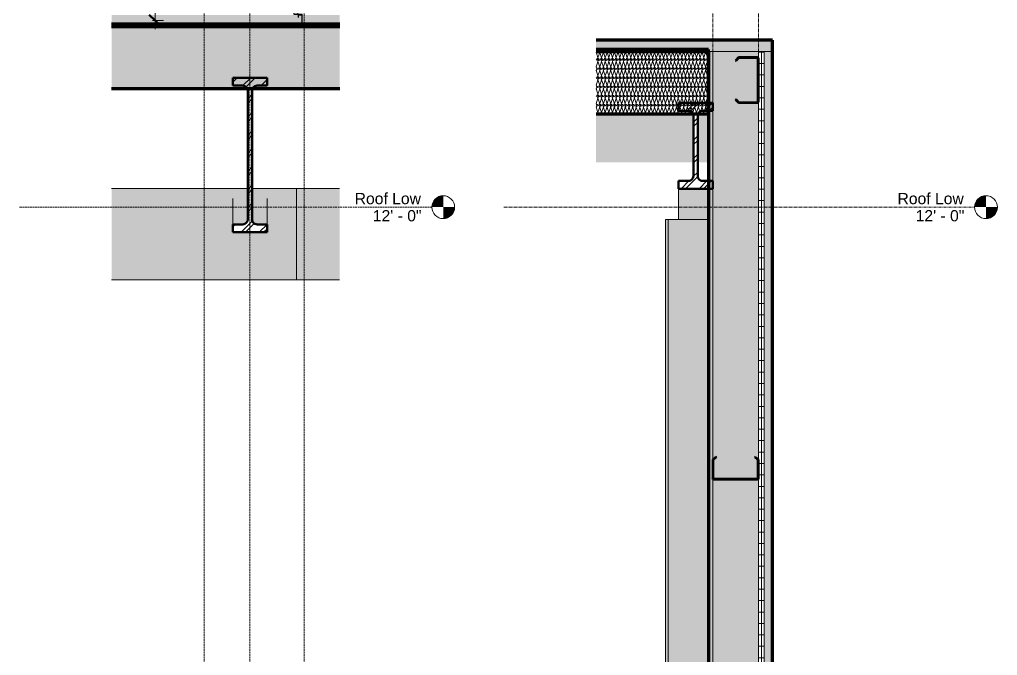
# Model space of a CAD drawing. Header units: inches. Extents: x 22745 to 23305, y -59 to 309.
# Drawn here: x 23133.7 to 23304.9, y 65.5 to 176.8 of the extents above; entities that cross this region are included whole.
import ezdxf

# ---------------------------------------------------------------- set-up
doc = ezdxf.new("R2010")
doc.units = ezdxf.units.IN
doc.header["$MEASUREMENT"] = 0
doc.linetypes.add('Grid Line 1_2_', pattern=[0.875, 0.5, -0.125, 0.125, -0.125])
for name, color, linetype, lineweight in [('A-ANNO-DIMS', 211, 'Continuous', 9), ('A-ANNO-DIMS-16', 211, 'Continuous', 9), ('A-CLNG', 13, 'Continuous', 18), ('A-CLNG-PATT', 13, 'Continuous', 70), ('A-FLOR-LEVL', 51, 'Continuous', 9), ('A-GENM', 13, 'Continuous', 9), ('A-ROOF', 132, 'Continuous', 18), ('A-WALL', 113, 'Continuous', 18), ('A-WALL-PATT', 111, 'Continuous', 70), ('L-SITE-WALL', 31, 'Continuous', 18), ('M-HVAC-DUCT', 70, 'Continuous', 9), ('S-BEAM', 12, 'Continuous', 9), ('S-COLS', 52, 'Continuous', 9), ('S-GRID', 1, 'Continuous', 9)]:
    doc.layers.add(name, color=color, linetype=linetype, lineweight=lineweight)
doc.styles.add('Arial', font='arial.ttf', dxfattribs={"height": 1.967066})
doc.styles.add('Arial_1', font='arial.ttf', dxfattribs={"height": 1.475299})
doc.dimstyles.new('Linear_-_3_32__Arial_1', dxfattribs={"dimscale": 12, "dimtxt": 1.5, "dimasz": 0.166667, "dimexe": 0.125, "dimexo": 0.083333, "dimgap": 0.083333, "dimtad": 1, "dimdec": 4, "dimrnd": 0.0625, "dimzin": 1, "dimdsep": 46, "dimlunit": 4, "dimtxsty": 'Arial_1', "dimblk1": 'OBLIQUE', "dimblk2": 'OBLIQUE', "dimsah": 1, "dimcen": 0.09, "dimdle": 0.125, "dimazin": 0, "dimtfac": 1, "dimtdec": 4, "dimtix": 1, "dimtmove": 0, "dimatfit": 3, "dimfxl": 1, "dimtvp": 1, "dimtfill": 1, "dimfrac": 2, "dimtolj": 1, "dimtzin": 0, "dimarcsym": 2})
pattern_1 = [(161.57, (-19638.334, 101.214), (-0.6397287956, 0.0002609723), [0, -4.554, 0.506, 0]), (18.43, (-19638.494, 101.214), (-0.6397287956, -0.0002609723), [0, -4.554, 0.506, 0]), (108.43, (-19638.334, 101.214), (0.3202005462, -1.599823931), [1.518, -3.542]), (71.57, (-19638.494, 101.214), (0.3202005462, 1.599823931), [1.518, -3.542])]
pattern_2 = [(45, (-19638.414, 101.134), (-1.583919, 1.583919), []), (45, (-19638.414, 103.534), (-1.583919, 1.583919), [])]

# ---------------------------------------------------------------- blocks, each defined once
blk = doc.blocks.new('Generic Models 7_Generic Models 1_6_Generic Models 1_6 _ Generic Models 7_Generic Models 1_337419_3 - Generic Models 7_Generic Models 1_6_Generic Models 1_6 _ Generic Models 7_Generic Models 1_337419_312901-367661-Section 7 - Callout 3')
at = {"layer": 'A-GENM'}
h = blk.add_hatch(dxfattribs=at)
h.set_pattern_fill('FP_13', color=256, style=0, pattern_type=2)
h.set_pattern_definition([(50, (21572.501, 107.706), (4.590705, -0.401868), [0.48, -5.28]), (355, (21572.501, 107.706), (-0.887837, 4.813698), [0.384, -4.224]), (100.451, (21572.884, 107.673), (3.70197, 4.412723), [0.408, -4.487]), (46.184, (21572.501, 108.986), (6.83066, -1.059043), [0.72, -7.92]), (96.636, (21573.07, 108.898), (5.981664, 6.234015), [0.612, -6.731]), (351.184, (21572.501, 108.986), (5.98208, 6.233824), [0.576, -6.336]), (21, (21573.141, 108.666), (3.820292, -2.5771), [0.48, -5.28]), (326, (21573.141, 108.666), (1.557207, 4.640587), [0.384, -4.224]), (71.451, (21573.46, 108.452), (5.377147, 2.064703), [0.408, -4.487]), (37.5, (21572.501, 107.706), (0.077972, 2.1307863), [0.211, -3.962, 0.211, -4.077, -4.24]), (37.5, (21572.501, 107.706), (0.077972, 2.1307863), [-8.461, 0.211, -4.029]), (7.5, (21572.501, 107.706), (1.683907, 2.5243905), [0.211, -2.234, 0.211, -3.866, -1.616]), (7.5, (21572.501, 107.706), (1.683907, 2.5243905), [-6.522, 0.211, -1.405]), (327.5, (21571.074, 107.706), (3.4165268, -0.1442966), [0.211, -1.389, 0.211, -4.781, -6.624]), (327.5, (21571.074, 107.706), (3.4165268, -0.1442966), [-6.592, 0.211, -6.413]), (317.5, (21570.434, 107.706), (3.732463, 0.640715), [0.211, -1.869, 0.211, -3.104, -4.704]), (317.5, (21570.434, 107.706), (3.732463, 0.640715), [-5.395, 0.211, -4.493])])
h.paths.add_polyline_path([(22365.76, -6.23), (22365.76, 0), (22325.84, 0), (22325.84, -6.23)], flags=0)
at = {"layer": 'A-GENM', "color": 130, "lineweight": 30}
for p, q in [((22365.76, 0), (22325.84, 0)), ((22325.84, -6.23), (22365.76, -6.23))]:
    blk.add_line(p, q, dxfattribs=at)
blk = doc.blocks.new('Generic Models _ Callout 30')
at = {"layer": 'A-GENM'}
for points in [[(22359.19, 177.71), (22359.19, 177.76), (22358.5, 177.76), (22358.5, 177.71)], [(22359.13, 175.65), (22365.76, 175.65), (22365.76, 175.71), (22359.19, 175.71), (22359.19, 177.71), (22358.5, 177.71), (22358.5, 177.27), (22358.56, 177.27), (22358.56, 177.65), (22359.13, 177.65)]]:
    blk.add_hatch(color=90, dxfattribs=at).paths.add_polyline_path(points, flags=0)
at = {"layer": 'A-GENM', "color": 250}
for p, q in [((22358.5, 177.76), (22359.19, 177.76)), ((22358.5, 177.71), (22358.5, 177.76)), ((22359.19, 177.71), (22359.19, 177.76))]:
    blk.add_line(p, q, dxfattribs=at)
at = {"layer": 'A-GENM', "color": 130, "lineweight": 30}
for p, q in [((22359.19, 177.71), (22358.5, 177.71)), ((22358.5, 177.71), (22358.5, 177.65)), ((22358.5, 177.65), (22358.5, 177.27)), ((22358.5, 177.27), (22358.56, 177.27)), ((22358.56, 177.65), (22359.13, 177.65)), ((22358.56, 177.27), (22358.56, 177.65)), ((22359.13, 177.65), (22359.13, 176.02)), ((22359.19, 177.65), (22359.19, 177.71)), ((22359.19, 176.02), (22359.19, 177.65)), ((22359.13, 176.02), (22359.13, 175.65)), ((22359.13, 175.65), (22365.76, 175.65)), ((22359.19, 175.71), (22359.19, 176.02)), ((22365.76, 175.71), (22359.19, 175.71))]:
    blk.add_line(p, q, dxfattribs=at)
blk = doc.blocks.new('Generic Models _ Callout 31')
at = {"layer": 'A-GENM'}
for points in [[(22357.75, 177.76), (22358.44, 177.76), (22358.44, 183.32), (22357.75, 183.32)], [(22358.38, 177.7), (22358.38, 177.7), (22358.44, 177.7), (22358.44, 177.76), (22357.75, 177.76), (22357.75, 177.7), (22357.81, 177.7)]]:
    blk.add_hatch(color=90, dxfattribs=at).paths.add_polyline_path(points, flags=0)
at = {"layer": 'A-GENM', "color": 250}
for p, q in [((22357.75, 177.76), (22357.75, 183.32)), ((22358.44, 177.76), (22358.44, 183.32)), ((22358.44, 177.76), (22357.75, 177.76)), ((22357.75, 177.76), (22357.75, 177.7)), ((22357.81, 177.7), (22358.38, 177.7)), ((22358.44, 177.7), (22358.44, 177.76))]:
    blk.add_line(p, q, dxfattribs=at)
blk = doc.blocks.new('detail_Ryan_rvt-2-Section 7 - Callout 3')
at = {"color": 250, "lineweight": 9}
for name in ['Generic Models _ Callout 31', 'Generic Models _ Callout 30', 'Generic Models 7_Generic Models 1_6_Generic Models 1_6 _ Generic Models 7_Generic Models 1_337419_3 - Generic Models 7_Generic Models 1_6_Generic Models 1_6 _ Generic Models 7_Generic Models 1_337419_312901-367661-Section 7 - Callout 3']:
    blk.add_blockref(name, (0, 0), dxfattribs=at)
blk = doc.blocks.new('W-Wide Flange - 2_-3_ deep-1341460-Section 7 - Callout 3')
at = {"layer": 'S-BEAM'}
h = blk.add_hatch(dxfattribs=at)
h.set_pattern_fill('FP_11', color=256, style=0, pattern_type=2)
h.set_pattern_definition([(45, (21572.501, 107.706), (-1.583919, 1.583919), []), (45, (21572.501, 110.106), (-1.583919, 1.583919), [])])
h.paths.add_polyline_path([(22347.05, 139.61), (22353.05, 139.61), (22353.05, 140.98), (22351.32, 140.98), (22351.12, 141), (22350.93, 141.06), (22350.76, 141.17), (22350.62, 141.31), (22350.52, 141.48), (22350.45, 141.67), (22350.43, 141.87), (22350.43, 164.39), (22350.45, 164.58), (22350.52, 164.77), (22350.62, 164.94), (22350.76, 165.08), (22350.93, 165.19), (22351.12, 165.25), (22351.32, 165.28), (22353.05, 165.28), (22353.05, 166.64), (22347.05, 166.64), (22347.05, 165.28), (22348.79, 165.28), (22348.99, 165.25), (22349.17, 165.19), (22349.34, 165.08), (22349.48, 164.94), (22349.59, 164.77), (22349.66, 164.58), (22349.68, 164.39), (22349.68, 141.87), (22349.66, 141.67), (22349.59, 141.48), (22349.48, 141.31), (22349.34, 141.17), (22349.17, 141.06), (22348.99, 141), (22348.79, 140.98), (22347.05, 140.98)], flags=0)
h = blk.add_hatch(color=256, dxfattribs=at)
h.paths.add_polyline_path([(22348.79, 140.98), (22349, 141), (22349.17, 141.06), (22349.34, 141.17), (22349.48, 141.31), (22349.59, 141.48), (22349.66, 141.67), (22349.68, 141.87), (22349.67, 146.42), (22349.65, 146.22), (22349.58, 146.01), (22349.48, 145.87), (22349.43, 145.8), (22349.34, 145.71), (22349.26, 145.65), (22349.17, 145.6), (22349, 145.53), (22348.79, 145.5), (22348.79, 141)], flags=0)
h.paths.add_polyline_path([(22349.65, 147.29), (22349.68, 147.29), (22349.68, 147.48), (22349.66, 147.3)], flags=0)
h = blk.add_hatch(color=256, dxfattribs=at)
h.paths.add_polyline_path([(22351.32, 140.98), (22351.32, 145.5), (22351.1, 145.53), (22350.91, 145.61), (22350.76, 145.71), (22350.7, 145.77), (22350.62, 145.87), (22350.55, 145.98), (22350.52, 146.05), (22350.45, 146.23), (22350.43, 146.44), (22350.43, 141.87), (22350.45, 141.66), (22350.53, 141.45), (22350.62, 141.31), (22350.76, 141.17), (22350.93, 141.06), (22351.12, 141), (22351.23, 140.99)], flags=0)
h.paths.add_polyline_path([(22350.45, 147.29), (22350.43, 147.48), (22350.43, 147.29), (22350.45, 147.29)], flags=0)
for points in [[(22347.05, 140.98), (22348.79, 140.98), (22348.79, 145.5), (22347.05, 145.5), (22347.05, 141)], [(22351.32, 140.98), (22353.05, 140.98), (22353.05, 145.5), (22351.32, 145.5), (22351.32, 141)]]:
    blk.add_hatch(color=256, dxfattribs=at).paths.add_polyline_path(points, flags=0)
at = {"layer": 'S-BEAM', "lineweight": 50}
for p, q in [((22353.05, 166.64), (22347.05, 166.64)), ((22347.05, 166.64), (22347.05, 165.28)), ((22353.05, 165.28), (22353.05, 166.64)), ((22347.05, 165.28), (22348.79, 165.28)), ((22349.68, 164.39), (22349.68, 141.87)), ((22350.43, 141.87), (22350.43, 164.39)), ((22351.32, 165.28), (22353.05, 165.28)), ((22348.79, 140.98), (22347.05, 140.98)), ((22347.05, 140.98), (22347.05, 139.61)), ((22353.05, 140.98), (22351.32, 140.98)), ((22353.05, 139.61), (22353.05, 140.98)), ((22347.05, 139.61), (22353.05, 139.61))]:
    blk.add_line(p, q, dxfattribs=at)
at = {"layer": 'S-BEAM'}
for p, q in [((22347.05, 145.5), (22347.05, 140.98)), ((22353.05, 140.98), (22353.05, 145.5))]:
    blk.add_line(p, q, dxfattribs=at)
at = {"layer": 'S-BEAM', "lineweight": 50, "flags": 128}
for points in [[(22348.79, 165.28), (22348.99, 165.25), (22349.17, 165.19), (22349.34, 165.08), (22349.48, 164.94), (22349.59, 164.77), (22349.66, 164.58), (22349.68, 164.39)], [(22350.43, 164.39), (22350.45, 164.58), (22350.52, 164.77), (22350.62, 164.94), (22350.76, 165.08), (22350.93, 165.19), (22351.12, 165.25), (22351.32, 165.28)], [(22349.68, 141.87), (22349.66, 141.67), (22349.59, 141.48), (22349.48, 141.31), (22349.34, 141.17), (22349.17, 141.06), (22348.99, 141), (22348.79, 140.98)], [(22351.32, 140.98), (22351.12, 141), (22350.93, 141.06), (22350.76, 141.17), (22350.62, 141.31), (22350.52, 141.48), (22350.45, 141.67), (22350.43, 141.87)]]:
    blk.add_lwpolyline(points, dxfattribs=at)
blk = doc.blocks.new('Round Elbow - 1_5 D-893277-Section 7 - Callout 3')
at = {"layer": 'M-HVAC-DUCT'}
for points in [[(22360.66, 139.29), (22365.76, 139.29), (22365.76, 147.29), (22358.19, 147.29), (22358.19, 139.29), (22359.62, 139.29)], [(22363.77, 131.29), (22365.76, 131.29), (22365.76, 139.29), (22358.19, 139.29), (22358.19, 131.29), (22363.29, 131.29)]]:
    blk.add_hatch(color=256, dxfattribs=at).paths.add_polyline_path(points, flags=0)
for p, q in [((22358.19, 139.29), (22358.19, 147.29)), ((22358.19, 131.29), (22358.19, 139.29))]:
    blk.add_line(p, q, dxfattribs=at)
at = {"layer": 'M-HVAC-DUCT', "flags": 128}
for points in [[(22358.19, 147.29), (22359.15, 147.29), (22360.11, 147.29), (22361.06, 147.29), (22362.01, 147.29), (22362.96, 147.29), (22363.89, 147.29), (22364.82, 147.29), (22365.74, 147.29), (22365.76, 147.29)], [(22365.76, 131.29), (22365.07, 131.29), (22364.14, 131.29), (22363.21, 131.29), (22362.27, 131.29), (22361.32, 131.29), (22360.36, 131.29), (22359.41, 131.29), (22358.45, 131.29), (22358.19, 131.29)]]:
    blk.add_lwpolyline(points, dxfattribs=at)
blk = doc.blocks.new('W-Wide Flange - 1_-5_-1341488-Section 15 - Callout 2')
at = {"layer": 'S-BEAM'}
h = blk.add_hatch(dxfattribs=at)
h.set_pattern_fill('FP_16', color=256, style=0, pattern_type=2)
h.set_pattern_definition(pattern_2)
h.paths.add_polyline_path([(-20901.16, 147.22), (-20899.55, 147.22), (-20899.55, 148.58), (-20901.29, 148.58), (-20901.49, 148.6), (-20901.67, 148.67), (-20901.84, 148.77), (-20901.98, 148.91), (-20902.09, 149.08), (-20902.16, 149.27), (-20902.18, 149.47), (-20902.18, 159.98), (-20902.16, 160.18), (-20902.09, 160.37), (-20901.98, 160.53), (-20901.84, 160.68), (-20901.67, 160.78), (-20901.49, 160.85), (-20901.29, 160.87), (-20899.55, 160.87), (-20899.55, 162.23), (-20905.55, 162.23), (-20905.55, 160.87), (-20903.82, 160.87), (-20903.62, 160.85), (-20903.43, 160.78), (-20903.26, 160.68), (-20903.12, 160.53), (-20903.02, 160.37), (-20902.95, 160.18), (-20902.93, 159.98), (-20902.93, 149.47), (-20902.95, 149.27), (-20903.02, 149.08), (-20903.12, 148.91), (-20903.26, 148.77), (-20903.43, 148.67), (-20903.62, 148.6), (-20903.82, 148.58), (-20905.55, 148.58), (-20905.55, 147.22)], flags=0)
for points in [[(-20902.93, 151.47), (-20902.93, 159.98), (-20902.95, 160.19), (-20903.01, 160.35), (-20903.01, 151.84), (-20902.94, 151.59), (-20902.94, 151.56)], [(-20902.18, 151.47), (-20902.18, 151.48), (-20902.15, 151.69), (-20902.09, 151.85), (-20902.1, 160.35), (-20902.16, 160.18), (-20902.18, 159.98), (-20902.18, 151.56)], [(-20900.5, 141.83), (-20900.3, 141.83), (-20900.3, 147.22), (-20905.55, 147.22), (-20905.55, 141.83), (-20900.53, 141.83)]]:
    blk.add_hatch(color=256, dxfattribs=at).paths.add_polyline_path(points, flags=0)
at = {"layer": 'S-BEAM', "lineweight": 50}
for p, q in [((-20899.55, 162.23), (-20905.55, 162.23)), ((-20905.55, 162.23), (-20905.55, 160.87)), ((-20899.55, 160.87), (-20899.55, 162.23)), ((-20905.55, 160.87), (-20903.82, 160.87)), ((-20902.93, 159.98), (-20902.93, 149.47)), ((-20902.18, 149.47), (-20902.18, 159.98)), ((-20901.29, 160.87), (-20899.55, 160.87)), ((-20903.82, 148.58), (-20905.55, 148.58)), ((-20905.55, 148.58), (-20905.55, 147.22)), ((-20899.55, 148.58), (-20901.29, 148.58)), ((-20899.55, 147.22), (-20899.55, 148.58)), ((-20905.55, 147.22), (-20899.55, 147.22))]:
    blk.add_line(p, q, dxfattribs=at)
at = {"layer": 'S-BEAM'}
blk.add_line((-20905.55, 141.83), (-20905.55, 147.22), dxfattribs=at)
at = {"layer": 'S-BEAM', "lineweight": 50, "flags": 128}
for points in [[(-20903.82, 160.87), (-20903.62, 160.85), (-20903.43, 160.78), (-20903.26, 160.68), (-20903.12, 160.53), (-20903.02, 160.37), (-20903.01, 160.35)], [(-20903.01, 160.35), (-20902.95, 160.18), (-20902.93, 159.98)], [(-20902.18, 159.98), (-20902.16, 160.18), (-20902.1, 160.35)], [(-20902.1, 160.35), (-20902.09, 160.37), (-20901.98, 160.53), (-20901.84, 160.68), (-20901.67, 160.78), (-20901.49, 160.85), (-20901.29, 160.87)], [(-20902.93, 149.47), (-20902.95, 149.27), (-20903.02, 149.08), (-20903.12, 148.91), (-20903.26, 148.77), (-20903.43, 148.67), (-20903.62, 148.6), (-20903.82, 148.58)], [(-20901.29, 148.58), (-20901.49, 148.6), (-20901.67, 148.67), (-20901.84, 148.77), (-20901.98, 148.91), (-20902.09, 149.08), (-20902.16, 149.27), (-20902.18, 149.47)]]:
    blk.add_lwpolyline(points, dxfattribs=at)
blk = doc.blocks.new('Girt_C - 8_D-1253524-Section 15 - Callout 2')
at = {"layer": 'S-BEAM'}
h = blk.add_hatch(dxfattribs=at)
h.set_pattern_fill('FP_16', color=256, style=0, pattern_type=2)
h.set_pattern_definition(pattern_2)
h.paths.add_polyline_path([(-20891.74, 96.32), (-20891.61, 96.38), (-20891.55, 96.51), (-20891.55, 99.82), (-20892.13, 100.3), (-20892.2, 100.22), (-20891.66, 99.77), (-20891.66, 96.5), (-20891.69, 96.45), (-20891.74, 96.43), (-20899.37, 96.43), (-20899.42, 96.45), (-20899.44, 96.5), (-20899.44, 99.77), (-20898.91, 100.22), (-20898.98, 100.3), (-20899.55, 99.82), (-20899.55, 96.51), (-20899.5, 96.38), (-20899.37, 96.32), (-20894.89, 96.32)], flags=0)
at = {"layer": 'S-BEAM', "lineweight": 50}
for p, q in [((-20898.98, 100.3), (-20899.55, 99.82)), ((-20899.55, 99.82), (-20899.55, 96.51)), ((-20899.44, 99.77), (-20898.91, 100.22)), ((-20899.44, 96.5), (-20899.44, 99.77)), ((-20898.91, 100.22), (-20898.98, 100.3)), ((-20892.13, 100.3), (-20892.2, 100.22)), ((-20892.2, 100.22), (-20891.66, 99.77)), ((-20891.55, 99.82), (-20892.13, 100.3)), ((-20891.66, 99.77), (-20891.66, 96.5)), ((-20891.55, 96.51), (-20891.55, 99.82)), ((-20891.74, 96.43), (-20899.37, 96.43)), ((-20899.37, 96.32), (-20891.74, 96.32))]:
    blk.add_line(p, q, dxfattribs=at)
for centre, radius, start, end in [((-20899.37, 96.51), 0.187, 180, 270), ((-20899.37, 96.51), 0.0782, 183.0424, 270), ((-20891.74, 96.51), 0.188, 270, 0), ((-20891.74, 96.51), 0.0782, 270, 357.8773)]:
    blk.add_arc(centre, radius, start, end, dxfattribs=at)
blk = doc.blocks.new('Girt_C - 8_D-1254112-Section 15 - Callout 2')
at = {"layer": 'S-BEAM'}
blk.add_hatch(color=256, dxfattribs=at).paths.add_polyline_path([(-20895.05, 162.23), (-20891.74, 162.23), (-20891.67, 162.24), (-20891.61, 162.29), (-20891.57, 162.35), (-20891.55, 162.42), (-20891.55, 170.05), (-20891.57, 170.12), (-20891.61, 170.18), (-20891.67, 170.22), (-20891.74, 170.24), (-20895.05, 170.24), (-20895.53, 169.66), (-20895.45, 169.59), (-20895, 170.13), (-20891.74, 170.13), (-20891.7, 170.12), (-20891.67, 170.09), (-20891.66, 170.05), (-20891.66, 162.42), (-20891.67, 162.38), (-20891.7, 162.35), (-20891.74, 162.34), (-20895, 162.34), (-20895.45, 162.88), (-20895.54, 162.81)], flags=0)
at = {"layer": 'S-BEAM', "lineweight": 50}
for p, q in [((-20895.05, 170.24), (-20895.53, 169.66)), ((-20895.53, 169.66), (-20895.45, 169.59)), ((-20895.45, 169.59), (-20895, 170.13)), ((-20891.74, 170.24), (-20895.05, 170.24)), ((-20895, 170.13), (-20891.74, 170.13)), ((-20891.66, 170.05), (-20891.66, 162.42)), ((-20891.55, 162.42), (-20891.55, 170.05)), ((-20895.45, 162.88), (-20895.54, 162.81)), ((-20895.54, 162.81), (-20895.05, 162.23)), ((-20895, 162.34), (-20895.45, 162.88)), ((-20895.05, 162.23), (-20891.74, 162.23)), ((-20891.74, 162.34), (-20895, 162.34)), ((-20891.57, 162.35), (-20891.55, 162.42))]:
    blk.add_line(p, q, dxfattribs=at)
at = {"layer": 'S-BEAM'}
blk.add_line((-20891.55, 161.98), (-20891.55, 162.42), dxfattribs=at)
at = {"layer": 'S-BEAM', "lineweight": 50, "flags": 128}
for points in [[(-20891.55, 170.05), (-20891.57, 170.12), (-20891.61, 170.18), (-20891.67, 170.22), (-20891.74, 170.24)], [(-20891.74, 170.13), (-20891.7, 170.12), (-20891.67, 170.09), (-20891.66, 170.05)], [(-20891.66, 162.42), (-20891.67, 162.38), (-20891.7, 162.35), (-20891.74, 162.34)], [(-20891.74, 162.23), (-20891.67, 162.24), (-20891.61, 162.29), (-20891.57, 162.35)]]:
    blk.add_lwpolyline(points, dxfattribs=at)
blk = doc.blocks.new('Level - Level Head - Circle-15001-Section 7 - Callout 3')
at = {"layer": 'A-FLOR-LEVL'}
h = blk.add_hatch(color=256, dxfattribs=at)
edge = h.paths.add_edge_path(flags=0)
edge.add_line((22383.89, 0), (22381.89, 0))
edge.add_arc((22383.89, 0), 2, 90, 180, ccw=False)
edge.add_line((22383.89, 2), (22383.89, 0))
h = blk.add_hatch(color=256, dxfattribs=at)
edge = h.paths.add_edge_path(flags=0)
edge.add_line((22383.89, -2), (22383.89, 0))
edge.add_line((22383.89, 0), (22385.89, 0))
edge.add_arc((22383.89, 0), 2, 270, 360, ccw=False)
blk.add_circle((22383.89, 0), 2, dxfattribs=at)
blk = doc.blocks.new('DIMBLOCK5-Section 7 - Callout 3')
at = {"layer": 'A-ANNO-DIMS-16', "lineweight": 50}
for p, q in [((23157.41, 241.24), (23156.41, 242.24)), ((23157.41, 241.24), (23158.41, 240.24)), ((23157.41, 176.64), (23156.41, 177.64)), ((23157.41, 176.64), (23158.41, 175.64))]:
    blk.add_line(p, q, dxfattribs=at)
at = {"layer": 'A-ANNO-DIMS-16'}
for p, q in [((23157.41, 175.14), (23157.41, 242.74)), ((23163.15, 241.24), (23155.91, 241.24)), ((23157.41, 241.24), (23163.15, 241.24)), ((23156.99, 176.64), (23158.91, 176.64)), ((23157.41, 176.64), (23156.99, 176.64))]:
    blk.add_line(p, q, dxfattribs=at)
at = {"layer": 'A-ANNO-DIMS-16', "color": 0, "attachment_point": 1, "rotation": 90, "line_spacing_factor": 0.938532, "style": 'Arial_1', "bg_fill": 3, "box_fill_scale": 1.25, "bg_fill_color": 0, "bg_fill_transparency": 0}
for s, insert, char_height, width in [('5\' - 4 5/8"', (23154.49, 204.62), 1.4753, 10.3846), ('VARIES', (23158.8, 205.19), 1.475, 9)]:
    blk.add_mtext(s, dxfattribs=dict(at, insert=insert, char_height=char_height, width=width))
blk = doc.blocks.new('_Oblique')
at = {"color": 0, "linetype": 'ByBlock', "lineweight": -2}
blk.add_line((-0.5, -0.5), (0.5, 0.5), dxfattribs=at)
blk = doc.blocks.new('Level - Level Head - Circle-15001-Section 15 - Callout 2')
at = {"layer": 'A-FLOR-LEVL'}
h = blk.add_hatch(color=256, dxfattribs=at)
edge = h.paths.add_edge_path(flags=0)
edge.add_line((-20851.7, 0), (-20853.7, 0))
edge.add_arc((-20851.7, 0), 2, 90, 180, ccw=False)
edge.add_line((-20851.7, 2), (-20851.7, 0))
h = blk.add_hatch(color=256, dxfattribs=at)
edge = h.paths.add_edge_path(flags=0)
edge.add_line((-20851.7, -2), (-20851.7, 0))
edge.add_line((-20851.7, 0), (-20849.7, 0))
edge.add_arc((-20851.7, 0), 2, 270, 360, ccw=False)
blk.add_circle((-20851.7, 0), 2, dxfattribs=at)

msp = doc.modelspace()

# ---------------------------------------------------------------- hatches: boundary and pattern name
at = {"layer": 'A-CLNG-PATT', "lineweight": 9}
h = msp.add_hatch(dxfattribs=at)
h.set_pattern_fill('FP_12', color=256, style=0, pattern_type=2)
h.set_pattern_definition([(161.57, (21572.581, 107.786), (-0.639728796, 0.000260972), [0, -4.554, 0.506, 0]), (18.43, (21572.421, 107.786), (-0.639728796, -0.000260972), [0, -4.554, 0.506, 0]), (108.43, (21572.581, 107.786), (0.320200546, -1.59982393), [1.518, -3.542]), (71.57, (21572.421, 107.786), (0.320200546, 1.59982393), [1.518, -3.542])])
h.paths.add_polyline_path([(23149.8159, 164.7554), (23189.73857, 164.7554), (23189.73857, 176.01517), (23149.8159, 176.01517), (23149.8159, 167.17682)], flags=0)
h = msp.add_hatch(dxfattribs=at)
h.set_pattern_fill('FP_15', color=256, style=0, pattern_type=2)
h.set_pattern_definition(pattern_1)
h.paths.add_polyline_path([(23253.42978, 160.3484), (23254.29092, 160.3484), (23254.29092, 171.60816), (23234.61978, 171.60816), (23234.61978, 160.3484), (23251.86228, 160.3484)], flags=0)
at = {"layer": 'A-CLNG-PATT', "lineweight": 5}
h = msp.add_hatch(color=256, dxfattribs=at)
h.paths.add_polyline_path([(23234.61978, 151.84124), (23251.58086, 151.84124), (23251.57778, 160.3484), (23234.61978, 160.3484), (23234.61978, 160.15706)], flags=0)
h.paths.add_polyline_path([(23254.29092, 151.84124), (23254.29092, 160.3484), (23252.49822, 160.34839), (23252.50098, 151.84124), (23253.42978, 151.84124)], flags=0)
at = {"layer": 'A-ROOF'}
for points in [[(23189.73857, 175.64537), (23189.73857, 177.64711), (23149.8159, 177.64711), (23149.8159, 175.64537), (23179.7579, 175.64537)], [(23265.54092, 171.23837), (23265.54092, 173.2401), (23234.61978, 173.2401), (23234.61978, 171.23837), (23264.04092, 171.23837)]]:
    msp.add_hatch(color=256, dxfattribs=at).paths.add_polyline_path(points, flags=0)
at = {"layer": 'A-ROOF', "lineweight": 5}
msp.add_hatch(color=256, dxfattribs=at).paths.add_polyline_path([(23265.54092, 162.73121), (23265.54099, 162.73121), (23265.54092, 162.73127)], flags=0)
at = {"layer": 'A-WALL-PATT', "lineweight": 9}
h = msp.add_hatch(dxfattribs=at)
h.set_pattern_fill('FP_15', color=256, style=0, pattern_type=2)
h.set_pattern_definition(pattern_1)
h.paths.add_polyline_path([(23263.04092, 0), (23263.04092, 171.23837), (23255.04092, 171.23837), (23255.04092, 0)], flags=0)
h = msp.add_hatch(dxfattribs=at)
h.set_pattern_fill('FP_14', color=256, style=0, pattern_type=2)
h.set_pattern_definition([(0, (-19638.414, 101.134), (0, 2), []), (90, (-19638.414, 101.134), (-2, 1e-16), [])])
h.paths.add_polyline_path([(23264.04092, 0), (23264.04092, 171.23837), (23263.04092, 171.23837), (23263.04092, 0)], flags=0)
at = {"layer": 'L-SITE-WALL', "lineweight": 5}
msp.add_hatch(color=256, dxfattribs=at).paths.add_polyline_path([(23255.04092, 0), (23255.04092, 171.23837), (23254.29092, 171.23837), (23254.29092, 0)], flags=0)
at = {"layer": 'L-SITE-WALL'}
msp.add_hatch(color=256, dxfattribs=at).paths.add_polyline_path([(23265.54092, 0), (23265.54092, 171.23837), (23264.04092, 171.23837), (23264.04092, 0)], flags=0)
at = {"layer": 'M-HVAC-DUCT', "lineweight": 5}
for points in [[(23175.0934, 139.2859), (23182.16227, 139.2859), (23182.16227, 147.2859), (23174.40145, 147.2859), (23174.40145, 146.45669), (23174.42734, 146.2267), (23174.50342, 146.01122), (23174.56232, 145.91155), (23174.62513, 145.82451), (23174.70355, 145.74113), (23174.78522, 145.67449), (23174.87925, 145.61167), (23175.07912, 145.53093), (23175.29145, 145.50379), (23177.02645, 145.50379), (23177.02645, 139.61414), (23171.02645, 139.61414), (23171.02645, 145.50379), (23172.76145, 145.50379), (23172.97377, 145.53093), (23173.17364, 145.61167), (23173.26767, 145.67449), (23173.34935, 145.74113), (23173.42776, 145.82451), (23173.51999, 145.96133), (23173.54947, 146.01122), (23173.62556, 146.2267), (23173.65145, 146.49599), (23173.65145, 147.2859), (23149.8159, 147.2859), (23149.8159, 139.2859), (23174.76757, 139.2859)], [(23159.79657, 131.2859), (23182.16227, 131.2859), (23182.16227, 139.2859), (23149.8159, 139.2859), (23149.8159, 131.2859)]]:
    msp.add_hatch(color=256, dxfattribs=at).paths.add_polyline_path(points, flags=0)
at = {"layer": 'S-COLS', "lineweight": 5}
for points in [[(23247.22451, 0), (23247.22451, 141.83073), (23246.79092, 141.83073), (23246.79092, 0)], [(23247.74307, 0), (23247.91592, 0), (23247.91592, 141.83073), (23247.22451, 141.83073), (23247.22451, 0), (23247.57022, 0)], [(23253.91592, 0), (23253.91592, 141.83073), (23247.91592, 141.83073), (23247.91592, 0)], [(23254.0657, 0), (23254.29092, 0), (23254.29092, 141.83073), (23253.91592, 141.83073), (23253.91592, 0)]]:
    msp.add_hatch(color=256, dxfattribs=at).paths.add_polyline_path(points, flags=0)

# ---------------------------------------------------------------- linework, layer by layer
at = {"layer": 'A-CLNG', "lineweight": 70}
for p, q in [((23189.73857, 176.01517), (23149.8159, 176.01517)), ((23254.29092, 171.60816), (23234.61978, 171.60816)), ((23254.29092, 171.23837), (23254.29092, 171.60816)), ((23254.29092, 160.3484), (23254.29092, 171.23836)), ((23149.8159, 164.7554), (23189.73857, 164.7554)), ((23234.61978, 160.3484), (23254.29092, 160.3484))]:
    msp.add_line(p, q, dxfattribs=at)
at = {"layer": 'A-ROOF', "lineweight": 70}
for p, q in [((23149.8159, 175.64537), (23189.73857, 175.64537)), ((23265.54092, 173.2401), (23234.61978, 173.2401)), ((23265.54092, 171.23837), (23265.54092, 173.2401)), ((23234.61978, 171.23837), (23254.29092, 171.23837))]:
    msp.add_line(p, q, dxfattribs=at)
at = {"layer": 'A-WALL'}
for p, q in [((23265.54092, 171.23837), (23254.29092, 171.23837)), ((23255.04092, 0), (23255.04092, 171.23837)), ((23263.04092, 0), (23263.04092, 171.23837)), ((23264.04092, 0), (23264.04092, 171.23837))]:
    msp.add_line(p, q, dxfattribs=at)
at = {"layer": 'L-SITE-WALL', "lineweight": 70}
for p, q in [((23254.29092, 171.23837), (23254.29092, 160.3484)), ((23265.54092, 0), (23265.54092, 171.23837)), ((23254.29092, 160.34839), (23254.29092, 0))]:
    msp.add_line(p, q, dxfattribs=at)
at = {"layer": 'M-HVAC-DUCT'}
for p, q in [((23173.65145, 147.2859), (23149.8159, 147.2859)), ((23182.16227, 147.2859), (23174.40145, 147.2859)), ((23182.16227, 147.2859), (23182.16227, 131.2859)), ((23149.8159, 131.2859), (23182.16227, 131.2859))]:
    msp.add_line(p, q, dxfattribs=at)
at = {"layer": 'S-COLS'}
for p, q in [((23246.79092, 141.83073), (23246.79092, 0)), ((23247.22451, 141.83073), (23246.79092, 141.83073)), ((23247.22451, 141.83073), (23247.22451, 0)), ((23247.91592, 141.83073), (23247.22451, 141.83073)), ((23253.91592, 141.83073), (23247.91592, 141.83073)), ((23254.29726, 141.83073), (23253.91592, 141.83073))]:
    msp.add_line(p, q, dxfattribs=at)
at = {"layer": 'S-GRID', "linetype": 'Grid Line 1_2_'}
for p, q in [((23166.02645, -45.75349), (23166.02645, 301.37399)), ((23174.02645, -45.75349), (23174.02645, 301.37399)), ((23183.52645, -45.75349), (23183.52645, 301.37399)), ((23183.52645, -45.75349), (23183.52645, 301.37399)), ((23255.04092, -37.95708), (23255.04092, 219.06819)), ((23263.04092, -37.95708), (23263.04092, 219.06819))]:
    msp.add_line(p, q, dxfattribs=at)

# ---------------------------------------------------------------- block references
at = {"layer": 'A-FLOR-LEVL'}
for name, p in [('Level - Level Head - Circle-15001-Section 7 - Callout 3', (823.97364, 144)), ('Level - Level Head - Circle-15001-Section 15 - Callout 2', (44154.59373, 144))]:
    msp.add_blockref(name, p, dxfattribs=at)
at = {"layer": 'M-HVAC-DUCT'}
msp.add_blockref('Round Elbow - 1_5 D-893277-Section 7 - Callout 3', (823.97364, 0), dxfattribs=at)
at = {"layer": 'S-BEAM'}
for name, p in [('Girt_C - 8_D-1254112-Section 15 - Callout 2', (44154.59373, 0)), ('W-Wide Flange - 2_-3_ deep-1341460-Section 7 - Callout 3', (823.97364, 0)), ('W-Wide Flange - 1_-5_-1341488-Section 15 - Callout 2', (44154.59373, 0)), ('Girt_C - 8_D-1253524-Section 15 - Callout 2', (44154.59373, 0))]:
    msp.add_blockref(name, p, dxfattribs=at)

# ---------------------------------------------------------------- texts
at = {"layer": 'A-FLOR-LEVL', "insert": (23299.00063, 146.48644), "char_height": 1.967066, "width": 13.752, "attachment_point": 3, "line_spacing_factor": 0.938532, "style": 'Arial', "bg_fill": 3, "box_fill_scale": 1.25, "bg_fill_color": 0, "bg_fill_transparency": 0}
msp.add_mtext('Roof Low', dxfattribs=at)

# ---------------------------------------------------------------- next in the draw order: texts
at = {"layer": 'A-FLOR-LEVL', "char_height": 1.967066, "attachment_point": 3, "line_spacing_factor": 0.938532, "style": 'Arial', "bg_fill": 3, "box_fill_scale": 1.25, "bg_fill_color": 0, "bg_fill_transparency": 0}
for s, insert, width in [('Roof Low', (23203.97138, 146.48644), 13.752), ('12\' - 0"', (23299.09862, 143.48123), 10.152)]:
    msp.add_mtext(s, dxfattribs=dict(at, insert=insert, width=width))

# ---------------------------------------------------------------- next in the draw order: dimensions: what is measured, and where the dimension line sits
at = {"layer": 'A-ANNO-DIMS'}
dim = msp.add_linear_dim(base=(23157.4075, 241.24219), p1=(23155.99329, 176.64178), p2=(23164.15145, 241.24219), angle=90, text='<>\\XVARIES', dimstyle='Linear_-_3_32__Arial_1', override={"dimpost": '<>', "dimfxl": 65.113504}, dxfattribs=at)
dim.commit()
dim.dimension.update_dxf_attribs({"geometry": 'DIMBLOCK5-Section 7 - Callout 3', "text_midpoint": (23157.4075, 208.94198)})

# ---------------------------------------------------------------- next in the draw order: linework, layer by layer
at = {"layer": 'A-FLOR-LEVL', "linetype": 'Grid Line 1_2_'}
msp.add_line((23218.5021, 144), (23300.89233, 144), dxfattribs=at)

# ---------------------------------------------------------------- next in the draw order: block references
at = {"color": 170, "lineweight": 5}
msp.add_blockref('detail_Ryan_rvt-2-Section 7 - Callout 3', (823.97364, 0), dxfattribs=at)

# ---------------------------------------------------------------- next in the draw order: texts
at = {"layer": 'A-FLOR-LEVL', "insert": (23204.06938, 143.48123), "char_height": 1.967066, "width": 10.152, "attachment_point": 3, "line_spacing_factor": 0.938532, "style": 'Arial', "bg_fill": 3, "box_fill_scale": 1.25, "bg_fill_color": 0, "bg_fill_transparency": 0}
msp.add_mtext('12\' - 0"', dxfattribs=at)

# ---------------------------------------------------------------- next in the draw order: linework, layer by layer
at = {"layer": 'A-FLOR-LEVL', "linetype": 'Grid Line 1_2_'}
msp.add_line((23133.69823, 144), (23205.86308, 144), dxfattribs=at)

doc.saveas('drawing.dxf')
